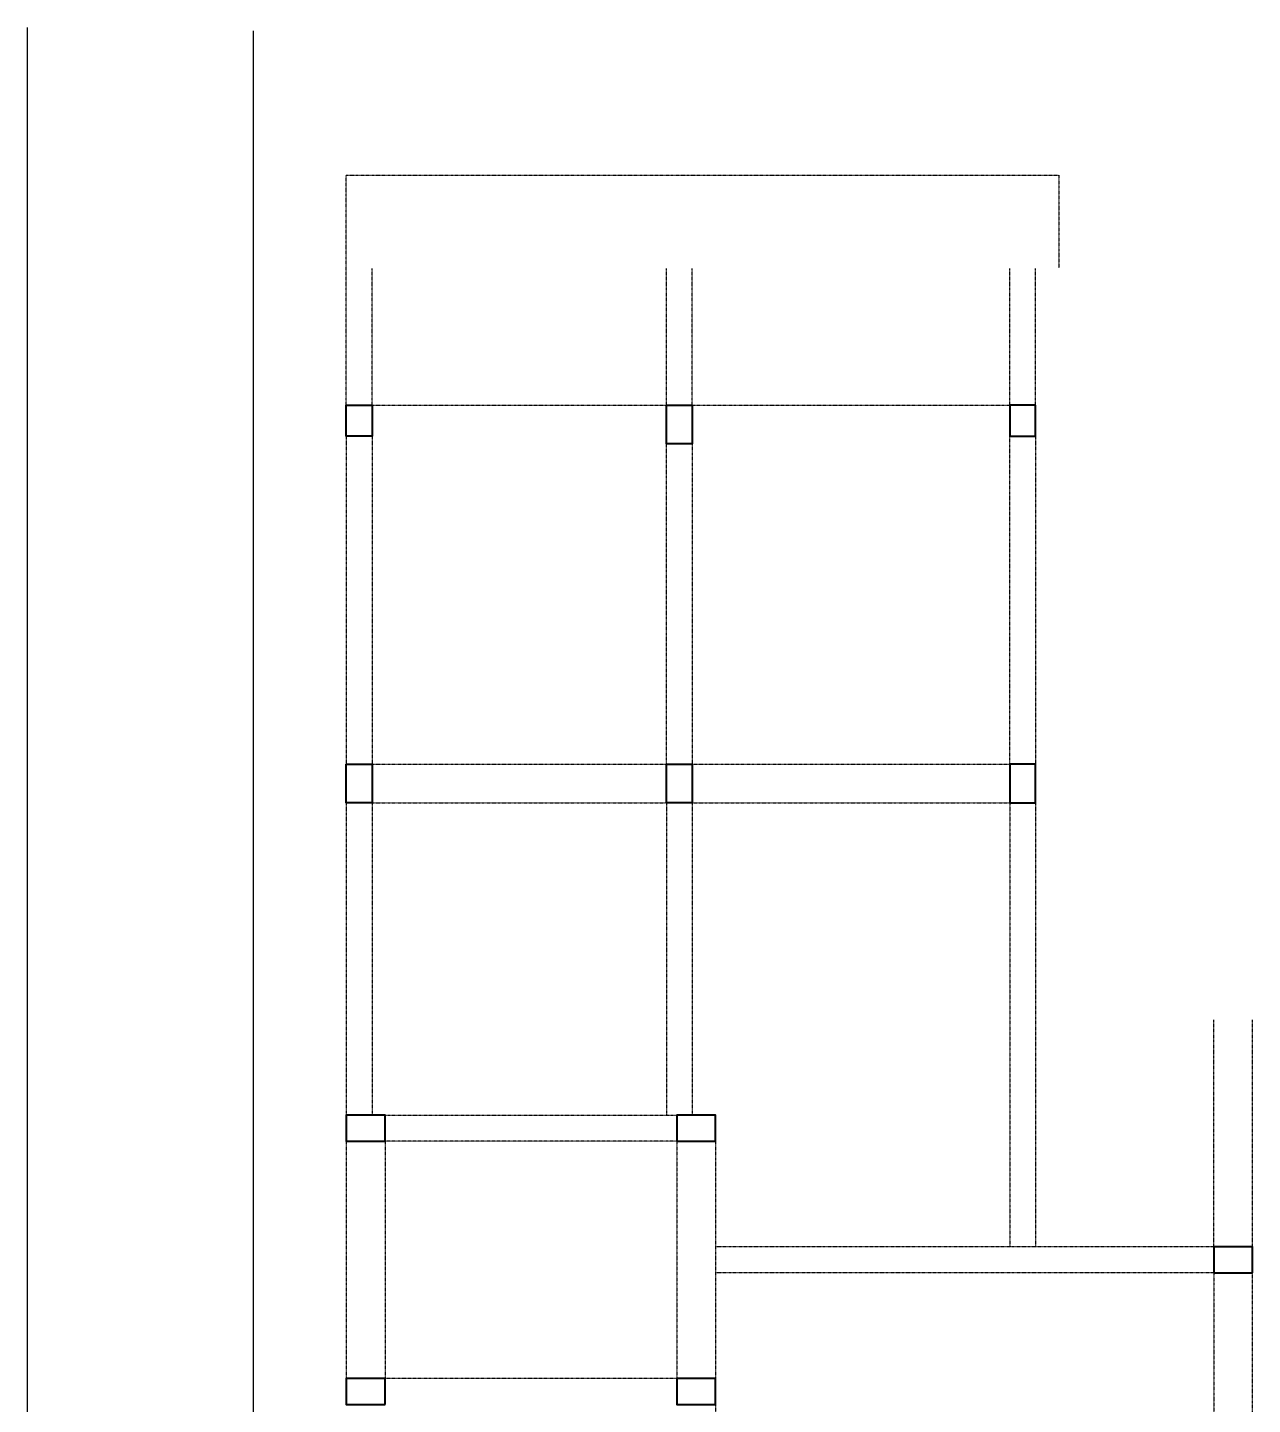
# Model space of a CAD drawing. Header units: inches. Extents: x -54558 to 35158, y -4190 to 41945.
# Drawn here: x 5541 to 6015, y -1598 to -1065 of the extents above; entities that cross this region are included whole.
import ezdxf

# ---------------------------------------------------------------- set-up
doc = ezdxf.new("R2010")
doc.units = ezdxf.units.IN
doc.header["$MEASUREMENT"] = 0
doc.linetypes.add('AUDIT_I_190731160832-11', pattern=[0.375, 0.25, -0.125])
doc.layers.get('0').update_dxf_attribs({"true_color": 0xe4c8de})
doc.layers.add('colum', color=241, linetype='Continuous', lineweight=40)
doc.layers.add('ROAD', color=251, linetype='Continuous', lineweight=30)

msp = doc.modelspace()

# ---------------------------------------------------------------- linework, layer by layer
at = {"linetype": 'AUDIT_I_190731160832-11', "ltscale": 0.25}
for p, q in [((5664.336, -1122.022), (5940.336, -1122.022)), ((5664.336, -1158.022), (5664.336, -1122.022)), ((5940.336, -1122.022), (5940.336, -1158.022)), ((5664.336, -1211.022), (5664.336, -1158.022)), ((5674.336, -1211.022), (5674.336, -1158.022)), ((5788.307, -1211.022), (5788.307, -1158.022)), ((5798.307, -1211.022), (5798.307, -1158.022)), ((5921.307, -1211.022), (5921.307, -1158.022)), ((5931.307, -1211.022), (5931.307, -1158.022)), ((5674.336, -1211.022), (5921.307, -1211.022)), ((5664.336, -1223.022), (5664.336, -1350.022)), ((5674.336, -1223.022), (5674.336, -1350.022)), ((5788.307, -1350.022), (5788.307, -1226.022)), ((5798.307, -1226.022), (5798.307, -1350.022)), ((5921.307, -1350.022), (5921.307, -1223.022)), ((5931.307, -1223.022), (5931.307, -1350.022)), ((5674.336, -1350.022), (5788.307, -1350.022)), ((5798.307, -1350.022), (5921.307, -1350.022)), ((5664.336, -1365.022), (5664.336, -1486.022)), ((5674.336, -1365.022), (5674.336, -1486.022)), ((5674.336, -1365.022), (5788.307, -1365.022)), ((5788.307, -1365.022), (5788.307, -1486.022)), ((5798.307, -1365.022), (5798.307, -1486.022)), ((5798.307, -1365.022), (5921.307, -1365.022)), ((5921.307, -1365.022), (5921.307, -1537.022)), ((5931.307, -1365.022), (5931.307, -1537.022)), ((6000.307, -1537.022), (6000.307, -1449.022)), ((6015.307, -1537.022), (6015.307, -1449.022)), ((5679.336, -1486.022), (5792.307, -1486.022)), ((5664.336, -1496.022), (5664.336, -1588.022)), ((5679.336, -1496.022), (5679.336, -1588.022)), ((5792.307, -1496.022), (5679.336, -1496.022)), ((5792.307, -1496.022), (5792.307, -1588.022)), ((5807.307, -1496.022), (5807.307, -1588.022)), ((6000.307, -1537.022), (5807.307, -1537.022)), ((6000.307, -1547.022), (5807.307, -1547.022)), ((6000.307, -1547.022), (6000.307, -1725.022)), ((6015.307, -1725.022), (6015.307, -1547.022)), ((5792.307, -1588.022), (5679.336, -1588.022)), ((5807.307, -1598.022), (5807.307, -1725.022))]:
    msp.add_line(p, q, dxfattribs=at)
at = {"layer": 'colum'}
for points in [[(5664.336, -1211.022), (5674.336, -1211.022), (5674.336, -1223.022), (5664.336, -1223.022)], [(5788.307, -1211.022), (5798.307, -1211.022), (5798.307, -1226.022), (5788.307, -1226.022)], [(5931.307, -1211.022), (5921.307, -1211.022), (5921.307, -1223.022), (5931.307, -1223.022)], [(5664.336, -1350.022), (5674.336, -1350.022), (5674.336, -1365.022), (5664.336, -1365.022)], [(5788.307, -1350.022), (5798.307, -1350.022), (5798.307, -1365.022), (5788.307, -1365.022)], [(5931.307, -1350.022), (5921.307, -1350.022), (5921.307, -1365.022), (5931.307, -1365.022)], [(5679.336, -1496.022), (5679.336, -1486.022), (5664.336, -1486.022), (5664.336, -1496.022)], [(5807.307, -1496.022), (5807.307, -1486.022), (5792.307, -1486.022), (5792.307, -1496.022)], [(6015.307, -1547.022), (6015.307, -1537.022), (6000.307, -1537.022), (6000.307, -1547.022)], [(5679.336, -1598.022), (5679.336, -1588.022), (5664.336, -1588.022), (5664.336, -1598.022)], [(5807.307, -1598.022), (5807.307, -1588.022), (5792.307, -1588.022), (5792.307, -1598.022)]]:
    msp.add_lwpolyline(points, close=True, dxfattribs=at)
at = {"layer": 'ROAD'}
for p, q in [((5540.884, -1990.022), (5540.884, -1064.825)), ((5628.443, -1990.022), (5628.443, -1066.088))]:
    msp.add_line(p, q, dxfattribs=at)

doc.saveas('drawing.dxf')
